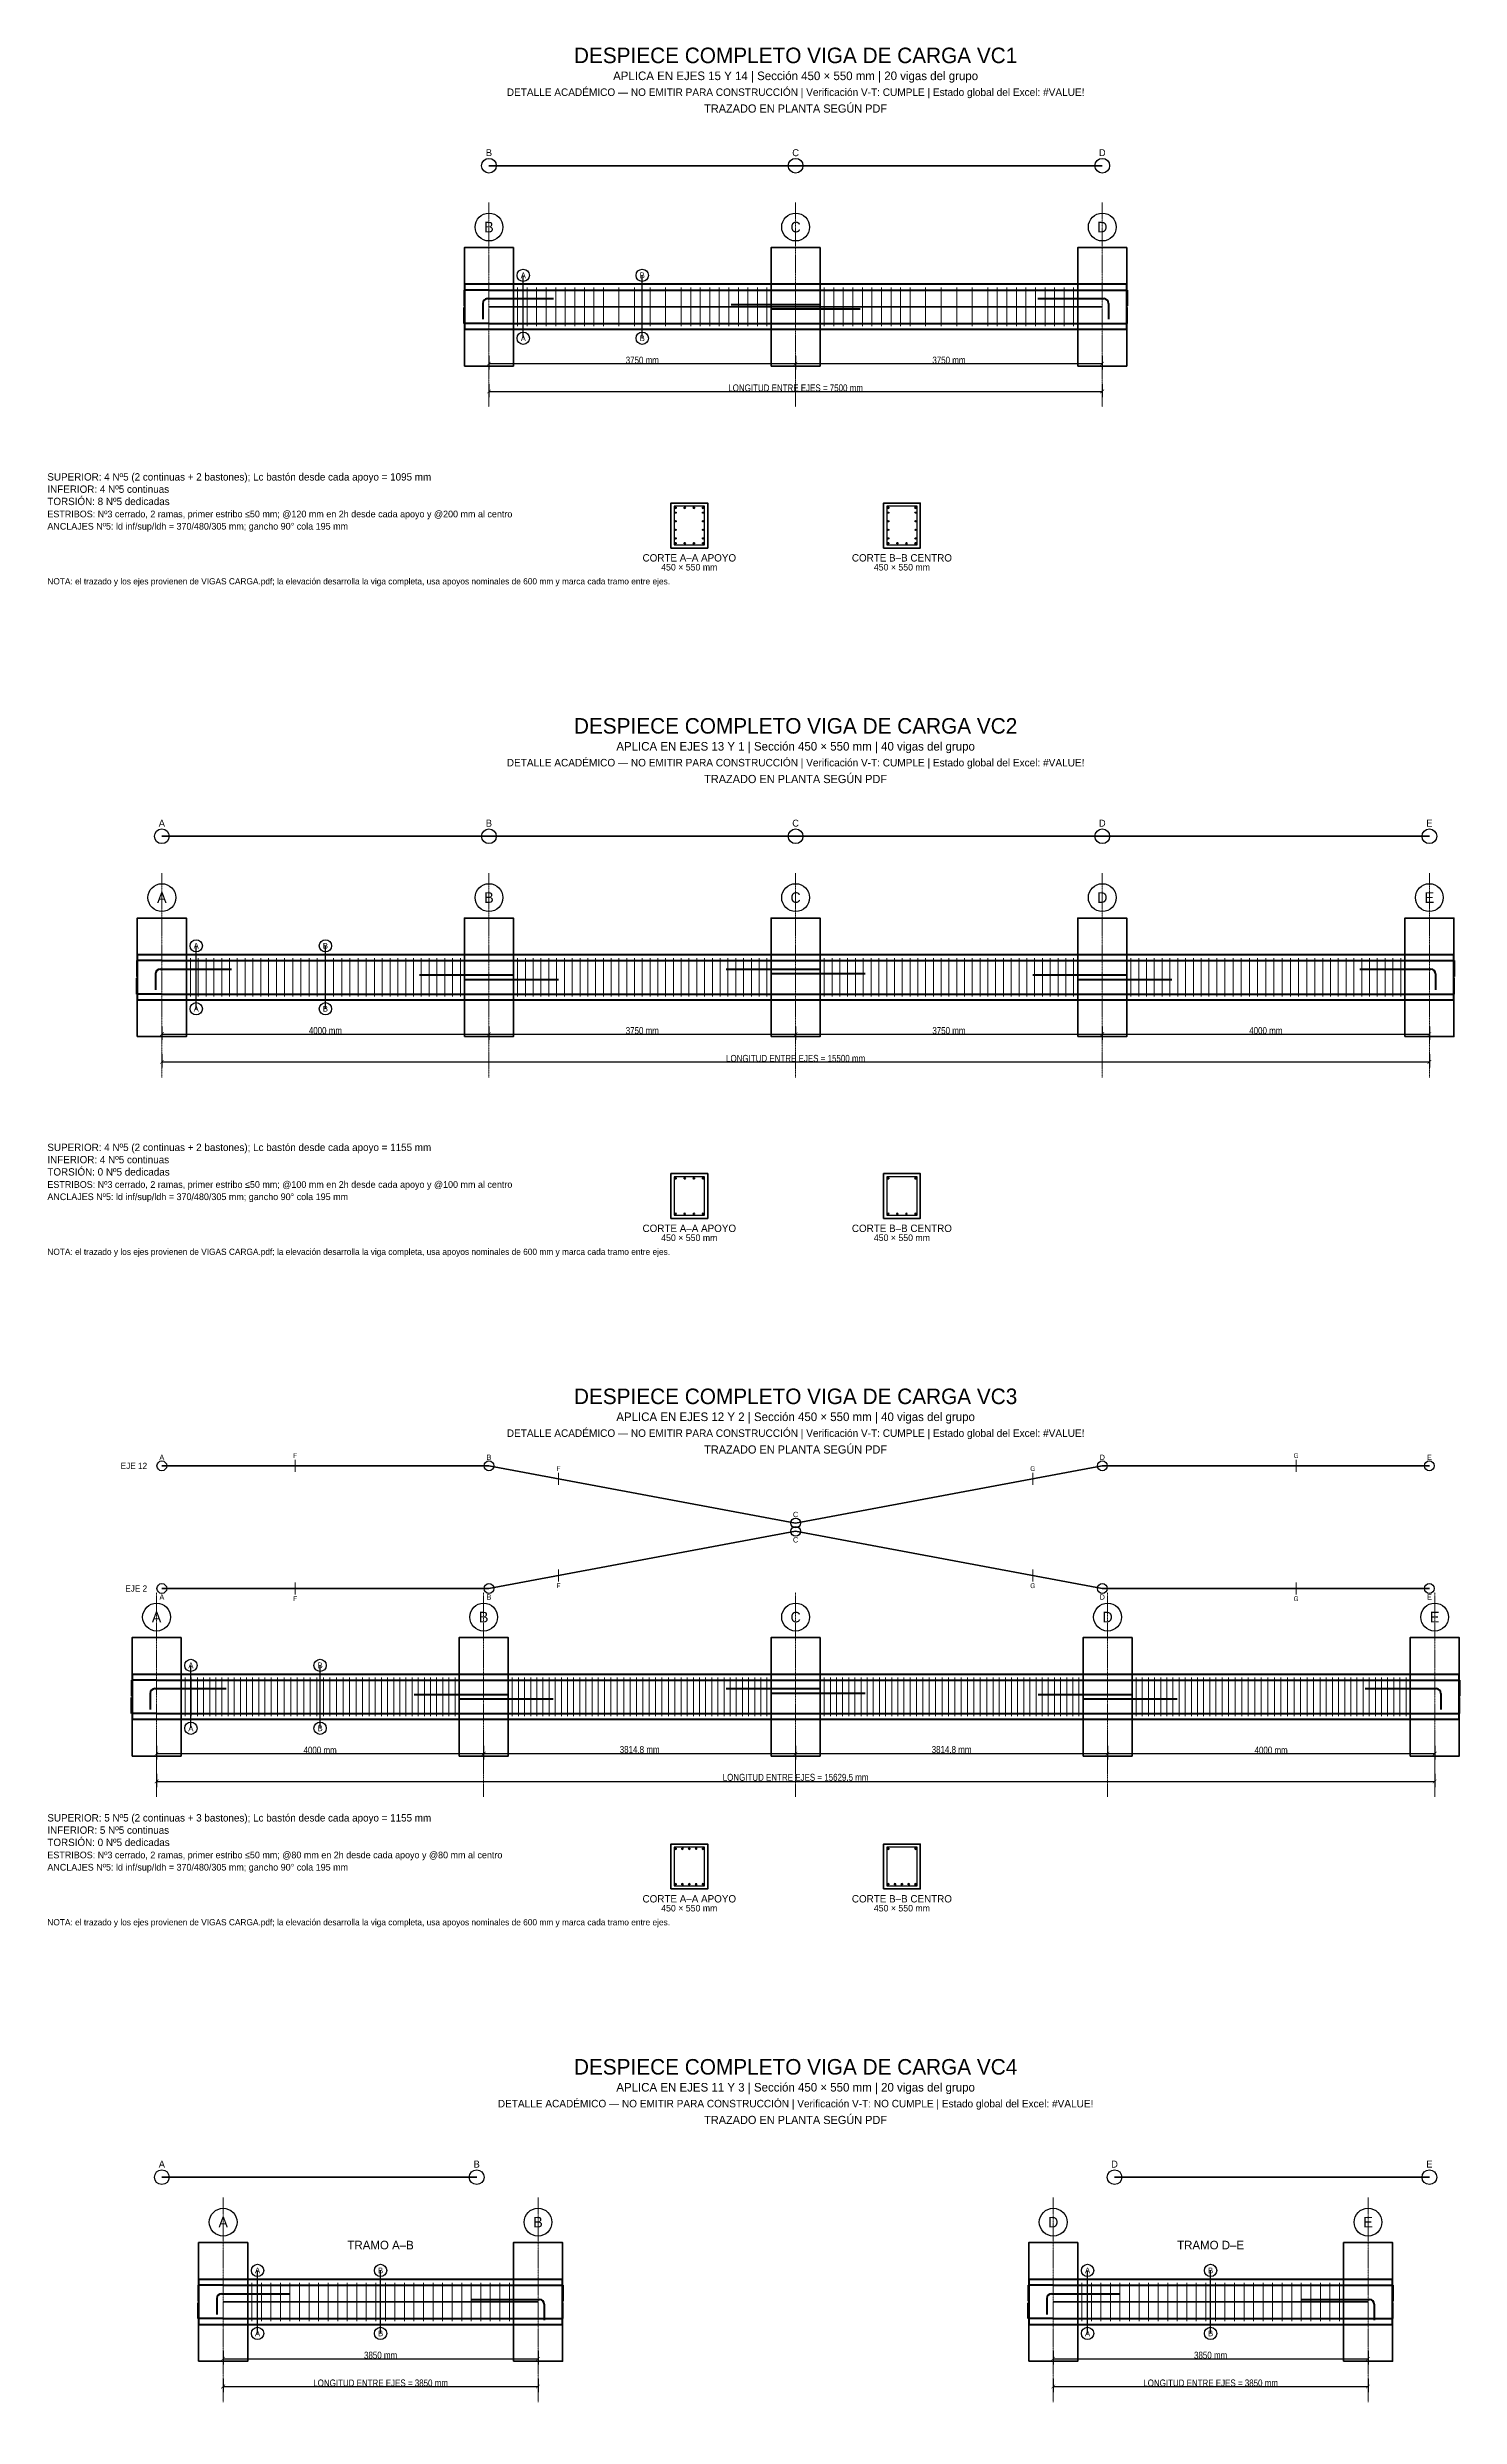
# Model space of a CAD drawing. Header units: millimetres. Extents: x 350 to 17620, y -49043 to 6748.
# Drawn here: x 350 to 17620, y -22228 to 6748 of the extents above; entities that cross this region are included whole.
import ezdxf
from ezdxf.enums import TextEntityAlignment as Align

# ---------------------------------------------------------------- set-up
doc = ezdxf.new("R2010")
doc.units = ezdxf.units.MM
doc.linetypes.add('CENTER', pattern=[5.08, 3.175, -0.635, 0.635, -0.635])
for name, color, linetype in [('COLUMNAS', 7, 'Continuous'), ('CORTES', 7, 'Continuous'), ('COTAS', 7, 'Continuous'), ('EJES', 7, 'Continuous'), ('ESTRIBOS', 7, 'Continuous'), ('REF_INF', 7, 'Continuous'), ('REF_SUP_BASTON', 7, 'Continuous'), ('REF_SUP_CONT', 7, 'Continuous'), ('REF_TORSION', 7, 'Continuous'), ('TEXTO', 7, 'Continuous'), ('TRAZADO_PLANTA', 7, 'Continuous'), ('VIGA', 7, 'Continuous')]:
    doc.layers.add(name, color=color, linetype=linetype)
doc.styles.add('OpenSansCondensed-Light', font='OpenSansCondensed-Light.ttf')
doc.dimstyles.new('EZDXF', dxfattribs={"dimtxt": 0.25, "dimasz": 0.175, "dimexe": 0.375, "dimexo": 0.125, "dimgap": 0.1, "dimtad": 1, "dimlfac": 100, "dimzin": 12, "dimdsep": 46, "dimtxsty": 'OpenSansCondensed-Light', "dimblk": 'ARCHTICK', "dimcen": 2.5, "dimazin": 3, "dimtfac": 0.5, "dimtmove": 2, "dimatfit": 3})

# ---------------------------------------------------------------- blocks, each defined once
blk = doc.blocks.new('_ARCHTICK')
at = {"color": 0, "linetype": 'BYBLOCK', "const_width": 0.15}
blk.add_lwpolyline([(-0.5, -0.5), (0.5, 0.5)], dxfattribs=at)

msp = doc.modelspace()

# ---------------------------------------------------------------- linework, layer by layer
at = {"layer": 'COLUMNAS', "color": 7, "lineweight": 35}
for points in [[(5450, 2850), (6050, 2850), (6050, 4300), (5450, 4300)], [(9200, 2850), (9800, 2850), (9800, 4300), (9200, 4300)], [(12950, 2850), (13550, 2850), (13550, 4300), (12950, 4300)], [(1450, -5350), (2050, -5350), (2050, -3900), (1450, -3900)], [(5450, -5350), (6050, -5350), (6050, -3900), (5450, -3900)], [(9200, -5350), (9800, -5350), (9800, -3900), (9200, -3900)], [(12950, -5350), (13550, -5350), (13550, -3900), (12950, -3900)], [(16950, -5350), (17550, -5350), (17550, -3900), (16950, -3900)], [(1385.2261, -14150), (1985.2261, -14150), (1985.2261, -12700), (1385.2261, -12700)], [(5385.2261, -14150), (5985.2261, -14150), (5985.2261, -12700), (5385.2261, -12700)], [(9200, -14150), (9800, -14150), (9800, -12700), (9200, -12700)], [(13014.7739, -14150), (13614.7739, -14150), (13614.7739, -12700), (13014.7739, -12700)], [(17014.7739, -14150), (17614.7739, -14150), (17614.7739, -12700), (17014.7739, -12700)], [(2200, -21550), (2800, -21550), (2800, -20100), (2200, -20100)], [(6050, -21550), (6650, -21550), (6650, -20100), (6050, -20100)], [(12350, -21550), (12950, -21550), (12950, -20100), (12350, -20100)], [(16200, -21550), (16800, -21550), (16800, -20100), (16200, -20100)]]:
    msp.add_lwpolyline(points, close=True, dxfattribs=at)
at = {"layer": 'CORTES', "color": 7, "lineweight": 25}
for p, q in [((6170, 3190), (6170, 3960)), ((7625, 3190), (7625, 3960)), ((2170, -5010), (2170, -4240)), ((3750, -5010), (3750, -4240)), ((2105.2261, -13810), (2105.2261, -13040)), ((3685.2261, -13810), (3685.2261, -13040)), ((2920, -21210), (2920, -20440)), ((4425, -21210), (4425, -20440)), ((13070, -21210), (13070, -20440)), ((14575, -21210), (14575, -20440))]:
    msp.add_line(p, q, dxfattribs=at)
for centre in [(6170, 3960), (7625, 3960), (6170, 3190), (7625, 3190), (2170, -4240), (3750, -4240), (2170, -5010), (3750, -5010), (2105.2261, -13040), (3685.2261, -13040), (2105.2261, -13810), (3685.2261, -13810), (2920, -20440), (4425, -20440), (13070, -20440), (14575, -20440), (2920, -21210), (4425, -21210), (13070, -21210), (14575, -21210)]:
    msp.add_circle(centre, 75, dxfattribs=at)
at = {"layer": 'EJES', "color": 7, "linetype": 'CENTER', "lineweight": 18}
for p, q in [((5750, 2350), (5750, 4850)), ((9500, 2350), (9500, 4850)), ((13250, 2350), (13250, 4850)), ((1750, -5850), (1750, -3350)), ((5750, -5850), (5750, -3350)), ((9500, -5850), (9500, -3350)), ((13250, -5850), (13250, -3350)), ((17250, -5850), (17250, -3350)), ((1685.2261, -14650), (1685.2261, -12150)), ((5685.2261, -14650), (5685.2261, -12150)), ((9500, -14650), (9500, -12150)), ((13314.7739, -14650), (13314.7739, -12150)), ((17314.7739, -14650), (17314.7739, -12150)), ((2500, -22050), (2500, -19550)), ((6350, -22050), (6350, -19550)), ((12650, -22050), (12650, -19550)), ((16500, -22050), (16500, -19550))]:
    msp.add_line(p, q, dxfattribs=at)
at = {"layer": 'EJES', "color": 7, "lineweight": 25}
for centre in [(5750, 4550), (9500, 4550), (13250, 4550), (1750, -3650), (5750, -3650), (9500, -3650), (13250, -3650), (17250, -3650), (1685.2261, -12450), (5685.2261, -12450), (9500, -12450), (13314.7739, -12450), (17314.7739, -12450), (2500, -19850), (6350, -19850), (12650, -19850), (16500, -19850)]:
    msp.add_circle(centre, 170, dxfattribs=at)
at = {"layer": 'ESTRIBOS', "color": 7, "lineweight": 15}
for p, q in [((6100, 3340), (6100, 3810)), ((6216.66667, 3340), (6216.66667, 3810)), ((6333.33333, 3340), (6333.33333, 3810)), ((6450, 3340), (6450, 3810)), ((6566.66667, 3340), (6566.66667, 3810)), ((6683.33333, 3340), (6683.33333, 3810)), ((6800, 3340), (6800, 3810)), ((6916.66667, 3340), (6916.66667, 3810)), ((7033.33333, 3340), (7033.33333, 3810)), ((7150, 3340), (7150, 3810)), ((7340, 3340), (7340, 3810)), ((7530, 3340), (7530, 3810)), ((7720, 3340), (7720, 3810)), ((7910, 3340), (7910, 3810)), ((8100, 3340), (8100, 3810)), ((8216.66667, 3340), (8216.66667, 3810)), ((8333.33333, 3340), (8333.33333, 3810)), ((8450, 3340), (8450, 3810)), ((8566.66667, 3340), (8566.66667, 3810)), ((8683.33333, 3340), (8683.33333, 3810)), ((8800, 3340), (8800, 3810)), ((8916.66667, 3340), (8916.66667, 3810)), ((9033.33333, 3340), (9033.33333, 3810)), ((9150, 3340), (9150, 3810)), ((9850, 3340), (9850, 3810)), ((9966.66667, 3340), (9966.66667, 3810)), ((10083.33333, 3340), (10083.33333, 3810)), ((10200, 3340), (10200, 3810)), ((10316.66667, 3340), (10316.66667, 3810)), ((10433.33333, 3340), (10433.33333, 3810)), ((10550, 3340), (10550, 3810)), ((10666.66667, 3340), (10666.66667, 3810)), ((10783.33333, 3340), (10783.33333, 3810)), ((10900, 3340), (10900, 3810)), ((11090, 3340), (11090, 3810)), ((11280, 3340), (11280, 3810)), ((11470, 3340), (11470, 3810)), ((11660, 3340), (11660, 3810)), ((11850, 3340), (11850, 3810)), ((11966.66667, 3340), (11966.66667, 3810)), ((12083.33333, 3340), (12083.33333, 3810)), ((12200, 3340), (12200, 3810)), ((12316.66667, 3340), (12316.66667, 3810)), ((12433.33333, 3340), (12433.33333, 3810)), ((12550, 3340), (12550, 3810)), ((12666.66667, 3340), (12666.66667, 3810)), ((12783.33333, 3340), (12783.33333, 3810)), ((12900, 3340), (12900, 3810)), ((2100, -4860), (2100, -4390)), ((2195.45455, -4860), (2195.45455, -4390)), ((2290.90909, -4860), (2290.90909, -4390)), ((2386.36364, -4860), (2386.36364, -4390)), ((2481.81818, -4860), (2481.81818, -4390)), ((2577.27273, -4860), (2577.27273, -4390)), ((2672.72727, -4860), (2672.72727, -4390)), ((2768.18182, -4860), (2768.18182, -4390)), ((2863.63636, -4860), (2863.63636, -4390)), ((2959.09091, -4860), (2959.09091, -4390)), ((3054.54545, -4860), (3054.54545, -4390)), ((3150, -4860), (3150, -4390)), ((3250, -4860), (3250, -4390)), ((3350, -4860), (3350, -4390)), ((3450, -4860), (3450, -4390)), ((3550, -4860), (3550, -4390)), ((3650, -4860), (3650, -4390)), ((3750, -4860), (3750, -4390)), ((3850, -4860), (3850, -4390)), ((3950, -4860), (3950, -4390)), ((4050, -4860), (4050, -4390)), ((4150, -4860), (4150, -4390)), ((4250, -4860), (4250, -4390)), ((4350, -4860), (4350, -4390)), ((4445.45454, -4860), (4445.45454, -4390)), ((4540.90909, -4860), (4540.90909, -4390)), ((4636.36364, -4860), (4636.36364, -4390)), ((4731.81818, -4860), (4731.81818, -4390)), ((4827.27273, -4860), (4827.27273, -4390)), ((4922.72727, -4860), (4922.72727, -4390)), ((5018.18182, -4860), (5018.18182, -4390)), ((5113.63636, -4860), (5113.63636, -4390)), ((5209.09091, -4860), (5209.09091, -4390)), ((5304.54546, -4860), (5304.54546, -4390)), ((5400, -4860), (5400, -4390)), ((6100, -4860), (6100, -4390)), ((6195.45454, -4860), (6195.45454, -4390)), ((6290.90909, -4860), (6290.90909, -4390)), ((6386.36364, -4860), (6386.36364, -4390)), ((6481.81818, -4860), (6481.81818, -4390)), ((6577.27273, -4860), (6577.27273, -4390)), ((6672.72727, -4860), (6672.72727, -4390)), ((6768.18182, -4860), (6768.18182, -4390)), ((6863.63636, -4860), (6863.63636, -4390)), ((6959.09091, -4860), (6959.09091, -4390)), ((7054.54546, -4860), (7054.54546, -4390)), ((7150, -4860), (7150, -4390)), ((7245, -4860), (7245, -4390)), ((7340, -4860), (7340, -4390)), ((7435, -4860), (7435, -4390)), ((7530, -4860), (7530, -4390)), ((7625, -4860), (7625, -4390)), ((7720, -4860), (7720, -4390)), ((7815, -4860), (7815, -4390)), ((7910, -4860), (7910, -4390)), ((8005, -4860), (8005, -4390)), ((8100, -4860), (8100, -4390)), ((8195.45455, -4860), (8195.45455, -4390)), ((8290.90909, -4860), (8290.90909, -4390)), ((8386.36364, -4860), (8386.36364, -4390)), ((8481.81818, -4860), (8481.81818, -4390)), ((8577.27273, -4860), (8577.27273, -4390)), ((8672.72727, -4860), (8672.72727, -4390)), ((8768.18182, -4860), (8768.18182, -4390)), ((8863.63636, -4860), (8863.63636, -4390)), ((8959.09091, -4860), (8959.09091, -4390)), ((9054.54545, -4860), (9054.54545, -4390)), ((9150, -4860), (9150, -4390)), ((9850, -4860), (9850, -4390)), ((9945.45455, -4860), (9945.45455, -4390)), ((10040.90909, -4860), (10040.90909, -4390)), ((10136.36364, -4860), (10136.36364, -4390)), ((10231.81818, -4860), (10231.81818, -4390)), ((10327.27273, -4860), (10327.27273, -4390)), ((10422.72727, -4860), (10422.72727, -4390)), ((10518.18182, -4860), (10518.18182, -4390)), ((10613.63636, -4860), (10613.63636, -4390)), ((10709.09091, -4860), (10709.09091, -4390)), ((10804.54545, -4860), (10804.54545, -4390)), ((10900, -4860), (10900, -4390)), ((10995, -4860), (10995, -4390)), ((11090, -4860), (11090, -4390)), ((11185, -4860), (11185, -4390)), ((11280, -4860), (11280, -4390)), ((11375, -4860), (11375, -4390)), ((11470, -4860), (11470, -4390)), ((11565, -4860), (11565, -4390)), ((11660, -4860), (11660, -4390)), ((11755, -4860), (11755, -4390)), ((11850, -4860), (11850, -4390)), ((11945.45455, -4860), (11945.45455, -4390)), ((12040.90909, -4860), (12040.90909, -4390)), ((12136.36364, -4860), (12136.36364, -4390)), ((12231.81818, -4860), (12231.81818, -4390)), ((12327.27273, -4860), (12327.27273, -4390)), ((12422.72727, -4860), (12422.72727, -4390)), ((12518.18182, -4860), (12518.18182, -4390)), ((12613.63636, -4860), (12613.63636, -4390)), ((12709.09091, -4860), (12709.09091, -4390)), ((12804.54545, -4860), (12804.54545, -4390)), ((12900, -4860), (12900, -4390)), ((13600, -4860), (13600, -4390)), ((13695.45455, -4860), (13695.45455, -4390)), ((13790.90909, -4860), (13790.90909, -4390)), ((13886.36364, -4860), (13886.36364, -4390)), ((13981.81818, -4860), (13981.81818, -4390)), ((14077.27273, -4860), (14077.27273, -4390)), ((14172.72727, -4860), (14172.72727, -4390)), ((14268.18182, -4860), (14268.18182, -4390)), ((14363.63636, -4860), (14363.63636, -4390)), ((14459.09091, -4860), (14459.09091, -4390)), ((14554.54545, -4860), (14554.54545, -4390)), ((14650, -4860), (14650, -4390)), ((14750, -4860), (14750, -4390)), ((14850, -4860), (14850, -4390)), ((14950, -4860), (14950, -4390)), ((15050, -4860), (15050, -4390)), ((15150, -4860), (15150, -4390)), ((15250, -4860), (15250, -4390)), ((15350, -4860), (15350, -4390)), ((15450, -4860), (15450, -4390)), ((15550, -4860), (15550, -4390)), ((15650, -4860), (15650, -4390)), ((15750, -4860), (15750, -4390)), ((15850, -4860), (15850, -4390)), ((15945.45455, -4860), (15945.45455, -4390)), ((16040.90909, -4860), (16040.90909, -4390)), ((16136.36364, -4860), (16136.36364, -4390)), ((16231.81818, -4860), (16231.81818, -4390)), ((16327.27273, -4860), (16327.27273, -4390)), ((16422.72727, -4860), (16422.72727, -4390)), ((16518.18182, -4860), (16518.18182, -4390)), ((16613.63636, -4860), (16613.63636, -4390)), ((16709.09091, -4860), (16709.09091, -4390)), ((16804.54545, -4860), (16804.54545, -4390)), ((16900, -4860), (16900, -4390)), ((2035.2261, -13660), (2035.2261, -13190)), ((2110.2261, -13660), (2110.2261, -13190)), ((2185.2261, -13660), (2185.2261, -13190)), ((2260.2261, -13660), (2260.2261, -13190)), ((2335.2261, -13660), (2335.2261, -13190)), ((2410.2261, -13660), (2410.2261, -13190)), ((2485.2261, -13660), (2485.2261, -13190)), ((2560.2261, -13660), (2560.2261, -13190)), ((2635.2261, -13660), (2635.2261, -13190)), ((2710.2261, -13660), (2710.2261, -13190)), ((2785.2261, -13660), (2785.2261, -13190)), ((2860.2261, -13660), (2860.2261, -13190)), ((2935.2261, -13660), (2935.2261, -13190)), ((3010.2261, -13660), (3010.2261, -13190)), ((3085.2261, -13660), (3085.2261, -13190)), ((3165.2261, -13660), (3165.2261, -13190)), ((3245.2261, -13660), (3245.2261, -13190)), ((3325.2261, -13660), (3325.2261, -13190)), ((3405.2261, -13660), (3405.2261, -13190)), ((3485.2261, -13660), (3485.2261, -13190)), ((3565.2261, -13660), (3565.2261, -13190)), ((3645.2261, -13660), (3645.2261, -13190)), ((3725.2261, -13660), (3725.2261, -13190)), ((3805.2261, -13660), (3805.2261, -13190)), ((3885.2261, -13660), (3885.2261, -13190)), ((3965.2261, -13660), (3965.2261, -13190)), ((4045.2261, -13660), (4045.2261, -13190)), ((4125.2261, -13660), (4125.2261, -13190)), ((4205.2261, -13660), (4205.2261, -13190)), ((4285.2261, -13660), (4285.2261, -13190)), ((4360.2261, -13660), (4360.2261, -13190)), ((4435.2261, -13660), (4435.2261, -13190)), ((4510.2261, -13660), (4510.2261, -13190)), ((4585.2261, -13660), (4585.2261, -13190)), ((4660.2261, -13660), (4660.2261, -13190)), ((4735.2261, -13660), (4735.2261, -13190)), ((4810.2261, -13660), (4810.2261, -13190)), ((4885.2261, -13660), (4885.2261, -13190)), ((4960.2261, -13660), (4960.2261, -13190)), ((5035.2261, -13660), (5035.2261, -13190)), ((5110.2261, -13660), (5110.2261, -13190)), ((5185.2261, -13660), (5185.2261, -13190)), ((5260.2261, -13660), (5260.2261, -13190)), ((5335.2261, -13660), (5335.2261, -13190)), ((6035.2261, -13660), (6035.2261, -13190)), ((6110.2261, -13660), (6110.2261, -13190)), ((6185.2261, -13660), (6185.2261, -13190)), ((6260.2261, -13660), (6260.2261, -13190)), ((6335.2261, -13660), (6335.2261, -13190)), ((6410.2261, -13660), (6410.2261, -13190)), ((6485.2261, -13660), (6485.2261, -13190)), ((6560.2261, -13660), (6560.2261, -13190)), ((6635.2261, -13660), (6635.2261, -13190)), ((6710.2261, -13660), (6710.2261, -13190)), ((6785.2261, -13660), (6785.2261, -13190)), ((6860.2261, -13660), (6860.2261, -13190)), ((6935.2261, -13660), (6935.2261, -13190)), ((7010.2261, -13660), (7010.2261, -13190)), ((7085.2261, -13660), (7085.2261, -13190)), ((7163.28563, -13660), (7163.28563, -13190)), ((7241.34516, -13660), (7241.34516, -13190)), ((7319.40469, -13660), (7319.40469, -13190)), ((7397.46422, -13660), (7397.46422, -13190)), ((7475.52375, -13660), (7475.52375, -13190)), ((7553.58328, -13660), (7553.58328, -13190)), ((7631.64282, -13660), (7631.64282, -13190)), ((7709.70235, -13660), (7709.70235, -13190)), ((7787.76188, -13660), (7787.76188, -13190)), ((7865.82141, -13660), (7865.82141, -13190)), ((7943.88094, -13660), (7943.88094, -13190)), ((8021.94047, -13660), (8021.94047, -13190)), ((8100, -13660), (8100, -13190)), ((8175, -13660), (8175, -13190)), ((8250, -13660), (8250, -13190)), ((8325, -13660), (8325, -13190)), ((8400, -13660), (8400, -13190)), ((8475, -13660), (8475, -13190)), ((8550, -13660), (8550, -13190)), ((8625, -13660), (8625, -13190)), ((8700, -13660), (8700, -13190)), ((8775, -13660), (8775, -13190)), ((8850, -13660), (8850, -13190)), ((8925, -13660), (8925, -13190)), ((9000, -13660), (9000, -13190)), ((9075, -13660), (9075, -13190)), ((9150, -13660), (9150, -13190)), ((9850, -13660), (9850, -13190)), ((9925, -13660), (9925, -13190)), ((10000, -13660), (10000, -13190)), ((10075, -13660), (10075, -13190)), ((10150, -13660), (10150, -13190)), ((10225, -13660), (10225, -13190)), ((10300, -13660), (10300, -13190)), ((10375, -13660), (10375, -13190)), ((10450, -13660), (10450, -13190)), ((10525, -13660), (10525, -13190)), ((10600, -13660), (10600, -13190)), ((10675, -13660), (10675, -13190)), ((10750, -13660), (10750, -13190)), ((10825, -13660), (10825, -13190)), ((10900, -13660), (10900, -13190)), ((10978.05953, -13660), (10978.05953, -13190)), ((11056.11906, -13660), (11056.11906, -13190)), ((11134.17859, -13660), (11134.17859, -13190)), ((11212.23812, -13660), (11212.23812, -13190)), ((11290.29765, -13660), (11290.29765, -13190)), ((11368.35719, -13660), (11368.35719, -13190)), ((11446.41671, -13660), (11446.41671, -13190)), ((11524.47625, -13660), (11524.47625, -13190)), ((11602.53578, -13660), (11602.53578, -13190)), ((11680.59531, -13660), (11680.59531, -13190)), ((11758.65484, -13660), (11758.65484, -13190)), ((11836.71437, -13660), (11836.71437, -13190)), ((11914.7739, -13660), (11914.7739, -13190)), ((11989.7739, -13660), (11989.7739, -13190)), ((12064.7739, -13660), (12064.7739, -13190)), ((12139.7739, -13660), (12139.7739, -13190)), ((12214.7739, -13660), (12214.7739, -13190)), ((12289.7739, -13660), (12289.7739, -13190)), ((12364.7739, -13660), (12364.7739, -13190)), ((12439.7739, -13660), (12439.7739, -13190)), ((12514.7739, -13660), (12514.7739, -13190)), ((12589.7739, -13660), (12589.7739, -13190)), ((12664.7739, -13660), (12664.7739, -13190)), ((12739.7739, -13660), (12739.7739, -13190)), ((12814.7739, -13660), (12814.7739, -13190)), ((12889.7739, -13660), (12889.7739, -13190)), ((12964.7739, -13660), (12964.7739, -13190)), ((13664.7739, -13660), (13664.7739, -13190)), ((13739.7739, -13660), (13739.7739, -13190)), ((13814.7739, -13660), (13814.7739, -13190)), ((13889.7739, -13660), (13889.7739, -13190)), ((13964.7739, -13660), (13964.7739, -13190)), ((14039.7739, -13660), (14039.7739, -13190)), ((14114.7739, -13660), (14114.7739, -13190)), ((14189.7739, -13660), (14189.7739, -13190)), ((14264.7739, -13660), (14264.7739, -13190)), ((14339.7739, -13660), (14339.7739, -13190)), ((14414.7739, -13660), (14414.7739, -13190)), ((14489.7739, -13660), (14489.7739, -13190)), ((14564.7739, -13660), (14564.7739, -13190)), ((14639.7739, -13660), (14639.7739, -13190)), ((14714.7739, -13660), (14714.7739, -13190)), ((14794.7739, -13660), (14794.7739, -13190)), ((14874.7739, -13660), (14874.7739, -13190)), ((14954.7739, -13660), (14954.7739, -13190)), ((15034.7739, -13660), (15034.7739, -13190)), ((15114.7739, -13660), (15114.7739, -13190)), ((15194.7739, -13660), (15194.7739, -13190)), ((15274.7739, -13660), (15274.7739, -13190)), ((15354.7739, -13660), (15354.7739, -13190)), ((15434.7739, -13660), (15434.7739, -13190)), ((15514.7739, -13660), (15514.7739, -13190)), ((15594.7739, -13660), (15594.7739, -13190)), ((15674.7739, -13660), (15674.7739, -13190)), ((15754.7739, -13660), (15754.7739, -13190)), ((15834.7739, -13660), (15834.7739, -13190)), ((15914.7739, -13660), (15914.7739, -13190)), ((15989.7739, -13660), (15989.7739, -13190)), ((16064.7739, -13660), (16064.7739, -13190)), ((16139.7739, -13660), (16139.7739, -13190)), ((16214.7739, -13660), (16214.7739, -13190)), ((16289.7739, -13660), (16289.7739, -13190)), ((16364.7739, -13660), (16364.7739, -13190)), ((16439.7739, -13660), (16439.7739, -13190)), ((16514.7739, -13660), (16514.7739, -13190)), ((16589.7739, -13660), (16589.7739, -13190)), ((16664.7739, -13660), (16664.7739, -13190)), ((16739.7739, -13660), (16739.7739, -13190)), ((16814.7739, -13660), (16814.7739, -13190)), ((16889.7739, -13660), (16889.7739, -13190)), ((16964.7739, -13660), (16964.7739, -13190)), ((2850, -21060), (2850, -20590)), ((2966.66667, -21060), (2966.66667, -20590)), ((3083.33333, -21060), (3083.33333, -20590)), ((3200, -21060), (3200, -20590)), ((3316.66667, -21060), (3316.66667, -20590)), ((3433.33333, -21060), (3433.33333, -20590)), ((3550, -21060), (3550, -20590)), ((3666.66667, -21060), (3666.66667, -20590)), ((3783.33333, -21060), (3783.33333, -20590)), ((3900, -21060), (3900, -20590)), ((4016.66667, -21060), (4016.66667, -20590)), ((4133.33333, -21060), (4133.33333, -20590)), ((4250, -21060), (4250, -20590)), ((4366.66667, -21060), (4366.66667, -20590)), ((4483.33333, -21060), (4483.33333, -20590)), ((4600, -21060), (4600, -20590)), ((4716.66667, -21060), (4716.66667, -20590)), ((4833.33333, -21060), (4833.33333, -20590)), ((4950, -21060), (4950, -20590)), ((5066.66667, -21060), (5066.66667, -20590)), ((5183.33333, -21060), (5183.33333, -20590)), ((5300, -21060), (5300, -20590)), ((5416.66667, -21060), (5416.66667, -20590)), ((5533.33333, -21060), (5533.33333, -20590)), ((5650, -21060), (5650, -20590)), ((5766.66667, -21060), (5766.66667, -20590)), ((5883.33333, -21060), (5883.33333, -20590)), ((6000, -21060), (6000, -20590)), ((13000, -21060), (13000, -20590)), ((13116.66667, -21060), (13116.66667, -20590)), ((13233.33333, -21060), (13233.33333, -20590)), ((13350, -21060), (13350, -20590)), ((13466.66667, -21060), (13466.66667, -20590)), ((13583.33333, -21060), (13583.33333, -20590)), ((13700, -21060), (13700, -20590)), ((13816.66667, -21060), (13816.66667, -20590)), ((13933.33333, -21060), (13933.33333, -20590)), ((14050, -21060), (14050, -20590)), ((14166.66667, -21060), (14166.66667, -20590)), ((14283.33333, -21060), (14283.33333, -20590)), ((14400, -21060), (14400, -20590)), ((14516.66667, -21060), (14516.66667, -20590)), ((14633.33333, -21060), (14633.33333, -20590)), ((14750, -21060), (14750, -20590)), ((14866.66667, -21060), (14866.66667, -20590)), ((14983.33333, -21060), (14983.33333, -20590)), ((15100, -21060), (15100, -20590)), ((15216.66667, -21060), (15216.66667, -20590)), ((15333.33333, -21060), (15333.33333, -20590)), ((15450, -21060), (15450, -20590)), ((15566.66667, -21060), (15566.66667, -20590)), ((15683.33333, -21060), (15683.33333, -20590)), ((15800, -21060), (15800, -20590)), ((15916.66667, -21060), (15916.66667, -20590)), ((16033.33333, -21060), (16033.33333, -20590)), ((16150, -21060), (16150, -20590))]:
    msp.add_line(p, q, dxfattribs=at)
at = {"layer": 'ESTRIBOS', "color": 7, "lineweight": 25}
for points in [[(8015, 665), (8385, 665), (8385, 1135), (8015, 1135)], [(10615, 665), (10985, 665), (10985, 1135), (10615, 1135)], [(8015, -7535), (8385, -7535), (8385, -7065), (8015, -7065)], [(10615, -7535), (10985, -7535), (10985, -7065), (10615, -7065)], [(8015, -15735), (8385, -15735), (8385, -15265), (8015, -15265)], [(10615, -15735), (10985, -15735), (10985, -15265), (10615, -15265)]]:
    msp.add_lwpolyline(points, close=True, dxfattribs=at)
at = {"layer": 'REF_INF', "color": 7, "lineweight": 40}
for p, q in [((5445, 3370), (5445, 3565)), ((13555, 3370), (13555, 3565)), ((5750, 3370), (5445, 3370)), ((5750, 3370), (13250, 3370)), ((13250, 3370), (13555, 3370)), ((1445, -4830), (1445, -4635)), ((17555, -4830), (17555, -4635)), ((1750, -4830), (1445, -4830)), ((1750, -4830), (17250, -4830)), ((17250, -4830), (17555, -4830)), ((1380.2261, -13630), (1380.2261, -13435)), ((17619.7739, -13630), (17619.7739, -13435)), ((1685.2261, -13630), (1380.2261, -13630)), ((1685.2261, -13630), (17314.7739, -13630)), ((17314.7739, -13630), (17619.7739, -13630)), ((2195, -21030), (2195, -20835)), ((6655, -21030), (6655, -20835)), ((12345, -21030), (12345, -20835)), ((16805, -21030), (16805, -20835)), ((2500, -21030), (2195, -21030)), ((2500, -21030), (6350, -21030)), ((6350, -21030), (6655, -21030)), ((12650, -21030), (12345, -21030)), ((12650, -21030), (16500, -21030)), ((16500, -21030), (16805, -21030))]:
    msp.add_line(p, q, dxfattribs=at)
at = {"layer": 'REF_INF', "color": 7, "lineweight": 35}
for centre in [(8032.45, 682.45), (8144.15, 682.45), (8255.85, 682.45), (8367.55, 682.45), (10632.45, 682.45), (10744.15, 682.45), (10855.85, 682.45), (10967.55, 682.45), (8032.45, -7517.55), (8144.15, -7517.55), (8255.85, -7517.55), (8367.55, -7517.55), (10632.45, -7517.55), (10744.15, -7517.55), (10855.85, -7517.55), (10967.55, -7517.55), (8032.45, -15717.55), (8116.225, -15717.55), (8200, -15717.55), (8283.775, -15717.55), (8367.55, -15717.55), (10632.45, -15717.55), (10716.225, -15717.55), (10800, -15717.55), (10883.775, -15717.55), (10967.55, -15717.55)]:
    msp.add_circle(centre, 7.95, dxfattribs=at)
at = {"layer": 'REF_SUP_BASTON', "color": 7, "lineweight": 40}
for p, q in [((5673.07765, 3617.05), (5673.07765, 3422.05)), ((5731.02765, 3675), (6540, 3675)), ((8710, 3605), (9805, 3605)), ((9195, 3550), (10290, 3550)), ((12460, 3675), (13268.97235, 3675)), ((13326.92235, 3617.05), (13326.92235, 3422.05)), ((1673.07765, -4582.95), (1673.07765, -4777.95)), ((1731.02765, -4525), (2600, -4525)), ((4900, -4595), (6055, -4595)), ((8650, -4525), (9805, -4525)), ((9195, -4580), (10350, -4580)), ((12400, -4595), (13555, -4595)), ((16400, -4525), (17268.97235, -4525)), ((17326.92235, -4582.95), (17326.92235, -4777.95)), ((5445, -4650), (6600, -4650)), ((12945, -4650), (14100, -4650)), ((1666.25375, -13325), (2535.2261, -13325)), ((8650, -13325), (9805, -13325)), ((16464.7739, -13325), (17333.74625, -13325)), ((1608.30375, -13382.95), (1608.30375, -13577.95)), ((4835.2261, -13395), (5990.2261, -13395)), ((5380.2261, -13450), (6535.2261, -13450)), ((9195, -13380), (10350, -13380)), ((12464.7739, -13395), (13619.7739, -13395)), ((13009.7739, -13450), (14164.7739, -13450)), ((17391.69625, -13382.95), (17391.69625, -13577.95)), ((2423.07765, -20782.95), (2423.07765, -20977.95)), ((2481.02765, -20725), (3315, -20725)), ((5535, -20795), (6368.97235, -20795)), ((6426.92235, -20852.95), (6426.92235, -21047.95)), ((12573.07765, -20782.95), (12573.07765, -20977.95)), ((12631.02765, -20725), (13465, -20725)), ((15685, -20795), (16518.97235, -20795)), ((16576.92235, -20852.95), (16576.92235, -21047.95))]:
    msp.add_line(p, q, dxfattribs=at)
for centre, start, end in [((5731.02765, 3617.05), 90, 180), ((13268.97235, 3617.05), 0, 90), ((1731.02765, -4582.95), 90, 180), ((17268.97235, -4582.95), 0, 90), ((1666.25375, -13382.95), 90, 180), ((17333.74625, -13382.95), 0, 90), ((2481.02765, -20782.95), 90, 180), ((6368.97235, -20852.95), 0, 90), ((12631.02765, -20782.95), 90, 180), ((16518.97235, -20852.95), 0, 90)]:
    msp.add_arc(centre, 57.95, start, end, dxfattribs=at)
at = {"layer": 'REF_SUP_CONT', "color": 7, "lineweight": 40}
for p, q in [((5750, 3780), (5445, 3780)), ((5445, 3780), (5445, 3585)), ((5750, 3780), (13250, 3780)), ((13250, 3780), (13555, 3780)), ((13555, 3780), (13555, 3585)), ((1750, -4420), (1445, -4420)), ((1445, -4420), (1445, -4615)), ((1750, -4420), (17250, -4420)), ((17250, -4420), (17555, -4420)), ((17555, -4420), (17555, -4615)), ((1685.2261, -13220), (1380.2261, -13220)), ((1380.2261, -13220), (1380.2261, -13415)), ((1685.2261, -13220), (17314.7739, -13220)), ((17314.7739, -13220), (17619.7739, -13220)), ((17619.7739, -13220), (17619.7739, -13415)), ((2500, -20620), (2195, -20620)), ((2195, -20620), (2195, -20815)), ((2500, -20620), (6350, -20620)), ((6350, -20620), (6655, -20620)), ((6655, -20620), (6655, -20815)), ((12650, -20620), (12345, -20620)), ((12345, -20620), (12345, -20815)), ((12650, -20620), (16500, -20620)), ((16500, -20620), (16805, -20620)), ((16805, -20620), (16805, -20815))]:
    msp.add_line(p, q, dxfattribs=at)
at = {"layer": 'REF_SUP_CONT', "color": 7, "lineweight": 35}
for centre in [(8032.45, 1117.55), (8144.15, 1117.55), (8255.85, 1117.55), (8367.55, 1117.55), (10632.45, 1117.55), (10967.55, 1117.55), (8032.45, -7082.45), (8144.15, -7082.45), (8255.85, -7082.45), (8367.55, -7082.45), (10632.45, -7082.45), (10967.55, -7082.45), (8032.45, -15282.45), (8116.225, -15282.45), (8200, -15282.45), (8283.775, -15282.45), (8367.55, -15282.45), (10632.45, -15282.45), (10967.55, -15282.45)]:
    msp.add_circle(centre, 7.95, dxfattribs=at)
at = {"layer": 'REF_TORSION', "color": 7, "lineweight": 35}
for p, q in [((5750, 3575), (13250, 3575)), ((2500, -20825), (6350, -20825)), ((12650, -20825), (16500, -20825))]:
    msp.add_line(p, q, dxfattribs=at)
at = {"layer": 'REF_TORSION', "color": 7, "lineweight": 30}
for centre in [(8032.45, 1057.55), (8032.45, 952.51667), (8367.55, 1057.55), (8367.55, 952.51667), (10632.45, 1057.55), (10632.45, 952.51667), (10967.55, 1057.55), (10967.55, 952.51667), (8032.45, 847.48333), (8032.45, 742.45), (8367.55, 847.48333), (8367.55, 742.45), (10632.45, 847.48333), (10632.45, 742.45), (10967.55, 847.48333), (10967.55, 742.45)]:
    msp.add_circle(centre, 7.95, dxfattribs=at)
at = {"layer": 'TRAZADO_PLANTA', "color": 7, "lineweight": 18}
for p, q in [((3380, -10675), (3380, -10525)), ((6600, -10833.66667), (6600, -10683.66667)), ((12400, -10833.66667), (12400, -10683.66667)), ((15620, -10675), (15620, -10525)), ((6600, -12016.33333), (6600, -11866.33333)), ((12400, -12016.33333), (12400, -11866.33333)), ((3380, -12175), (3380, -12025)), ((15620, -12175), (15620, -12025))]:
    msp.add_line(p, q, dxfattribs=at)
at = {"layer": 'TRAZADO_PLANTA', "color": 7, "lineweight": 35}
for points in [[(5750, 5300), (9500, 5300), (13250, 5300)], [(1750, -2900), (5750, -2900), (9500, -2900), (13250, -2900), (17250, -2900)], [(1750, -10600), (5750, -10600), (9500, -11300), (13250, -10600), (17250, -10600)], [(1750, -12100), (5750, -12100), (9500, -11400), (13250, -12100), (17250, -12100)], [(1750, -19300), (5600, -19300)], [(13400, -19300), (17250, -19300)]]:
    msp.add_lwpolyline(points, dxfattribs=at)
at = {"layer": 'TRAZADO_PLANTA', "color": 7, "lineweight": 25}
for centre, radius in [((5750, 5300), 90), ((9500, 5300), 90), ((13250, 5300), 90), ((1750, -2900), 90), ((5750, -2900), 90), ((9500, -2900), 90), ((13250, -2900), 90), ((17250, -2900), 90), ((1750, -10600), 60), ((5750, -10600), 60), ((13250, -10600), 60), ((17250, -10600), 60), ((9500, -11300), 60), ((9500, -11400), 60), ((1750, -12100), 60), ((5750, -12100), 60), ((13250, -12100), 60), ((17250, -12100), 60), ((1750, -19300), 90), ((5600, -19300), 90), ((13400, -19300), 90), ((17250, -19300), 90)]:
    msp.add_circle(centre, radius, dxfattribs=at)
at = {"layer": 'VIGA', "color": 7, "lineweight": 40}
for points in [[(5450, 3300), (13550, 3300), (13550, 3850), (5450, 3850)], [(1450, -4900), (17550, -4900), (17550, -4350), (1450, -4350)], [(1385.2261, -13700), (17614.7739, -13700), (17614.7739, -13150), (1385.2261, -13150)], [(2200, -21100), (6650, -21100), (6650, -20550), (2200, -20550)], [(12350, -21100), (16800, -21100), (16800, -20550), (12350, -20550)]]:
    msp.add_lwpolyline(points, close=True, dxfattribs=at)
at = {"layer": 'VIGA', "color": 7, "lineweight": 35}
for points in [[(7975, 625), (8425, 625), (8425, 1175), (7975, 1175)], [(10575, 625), (11025, 625), (11025, 1175), (10575, 1175)], [(7975, -7575), (8425, -7575), (8425, -7025), (7975, -7025)], [(10575, -7575), (11025, -7575), (11025, -7025), (10575, -7025)], [(7975, -15775), (8425, -15775), (8425, -15225), (7975, -15225)], [(10575, -15775), (11025, -15775), (11025, -15225), (10575, -15225)]]:
    msp.add_lwpolyline(points, close=True, dxfattribs=at)

# ---------------------------------------------------------------- texts
at = {"layer": 'CORTES', "color": 7}
for s, height, p in [('A', 70, (6170, 3960)), ('B', 70, (7625, 3960)), ('A', 70, (6170, 3190)), ('B', 70, (7625, 3190)), ('CORTE A–A APOYO', 90, (8200, 505)), ('CORTE B–B CENTRO', 90, (10800, 505)), ('A', 70, (2170, -4240)), ('B', 70, (3750, -4240)), ('A', 70, (2170, -5010)), ('B', 70, (3750, -5010)), ('CORTE A–A APOYO', 90, (8200, -7695)), ('CORTE B–B CENTRO', 90, (10800, -7695)), ('A', 70, (2105.2261, -13040)), ('B', 70, (3685.2261, -13040)), ('A', 70, (2105.2261, -13810)), ('B', 70, (3685.2261, -13810)), ('CORTE A–A APOYO', 90, (8200, -15895)), ('CORTE B–B CENTRO', 90, (10800, -15895)), ('A', 70, (2920, -20440)), ('B', 70, (4425, -20440)), ('A', 70, (13070, -20440)), ('B', 70, (14575, -20440)), ('A', 70, (2920, -21210)), ('B', 70, (4425, -21210)), ('A', 70, (13070, -21210)), ('B', 70, (14575, -21210))]:
    msp.add_text(s, height=height, dxfattribs=at).set_placement(p, align=Align.MIDDLE_CENTER)
at = {"layer": 'EJES', "color": 7}
for s, p in [('B', (5750, 4550)), ('C', (9500, 4550)), ('D', (13250, 4550)), ('A', (1750, -3650)), ('B', (5750, -3650)), ('C', (9500, -3650)), ('D', (13250, -3650)), ('E', (17250, -3650)), ('A', (1685.2261, -12450)), ('B', (5685.2261, -12450)), ('C', (9500, -12450)), ('D', (13314.7739, -12450)), ('E', (17314.7739, -12450)), ('A', (2500, -19850)), ('B', (6350, -19850)), ('D', (12650, -19850)), ('E', (16500, -19850))]:
    msp.add_text(s, height=130, dxfattribs=at).set_placement(p, align=Align.MIDDLE_CENTER)
at = {"layer": 'ESTRIBOS', "color": 7}
for s, p in [('ESTRIBOS: Nº3 cerrado, 2 ramas, primer estribo ≤50 mm; @120 mm en 2h desde cada apoyo y @200 mm al centro', (350, 1000)), ('ESTRIBOS: Nº3 cerrado, 2 ramas, primer estribo ≤50 mm; @100 mm en 2h desde cada apoyo y @100 mm al centro', (350, -7200)), ('ESTRIBOS: Nº3 cerrado, 2 ramas, primer estribo ≤50 mm; @80 mm en 2h desde cada apoyo y @80 mm al centro', (350, -15400))]:
    msp.add_text(s, height=82, dxfattribs=at).set_placement(p)
at = {"layer": 'REF_INF', "color": 7}
for s, p in [('INFERIOR: 4 Nº5 continuas', (350, 1300)), ('INFERIOR: 4 Nº5 continuas', (350, -6900)), ('INFERIOR: 5 Nº5 continuas', (350, -15100))]:
    msp.add_text(s, height=90, dxfattribs=at).set_placement(p)
at = {"layer": 'REF_SUP_CONT', "color": 7}
for s, p in [('SUPERIOR: 4 Nº5 (2 continuas + 2 bastones); Lc bastón desde cada apoyo = 1095 mm', (350, 1450)), ('SUPERIOR: 4 Nº5 (2 continuas + 2 bastones); Lc bastón desde cada apoyo = 1155 mm', (350, -6750)), ('SUPERIOR: 5 Nº5 (2 continuas + 3 bastones); Lc bastón desde cada apoyo = 1155 mm', (350, -14950))]:
    msp.add_text(s, height=90, dxfattribs=at).set_placement(p)
at = {"layer": 'REF_TORSION', "color": 7}
for s, p in [('TORSIÓN: 8 Nº5 dedicadas', (350, 1150)), ('TORSIÓN: 0 Nº5 dedicadas', (350, -7050)), ('TORSIÓN: 0 Nº5 dedicadas', (350, -15250))]:
    msp.add_text(s, height=90, dxfattribs=at).set_placement(p)
at = {"layer": 'TEXTO', "color": 7}
for s, height, p in [('DESPIECE COMPLETO VIGA DE CARGA VC1', 190, (9500, 6650)), ('APLICA EN EJES 15 Y 14 | Sección 450 × 550 mm | 20 vigas del grupo', 105, (9500, 6400)), ('DETALLE ACADÉMICO — NO EMITIR PARA CONSTRUCCIÓN | Verificación V-T: CUMPLE | Estado global del Excel: #VALUE!', 92, (9500, 6200)), ('450 × 550 mm', 80, (8200, 390)), ('450 × 550 mm', 80, (10800, 390)), ('DESPIECE COMPLETO VIGA DE CARGA VC2', 190, (9500, -1550)), ('DETALLE ACADÉMICO — NO EMITIR PARA CONSTRUCCIÓN | Verificación V-T: CUMPLE | Estado global del Excel: #VALUE!', 92, (9500, -2000)), ('APLICA EN EJES 13 Y 1 | Sección 450 × 550 mm | 40 vigas del grupo', 105, (9500, -1800)), ('450 × 550 mm', 80, (8200, -7810)), ('450 × 550 mm', 80, (10800, -7810)), ('DESPIECE COMPLETO VIGA DE CARGA VC3', 190, (9500, -9750)), ('DETALLE ACADÉMICO — NO EMITIR PARA CONSTRUCCIÓN | Verificación V-T: CUMPLE | Estado global del Excel: #VALUE!', 92, (9500, -10200)), ('APLICA EN EJES 12 Y 2 | Sección 450 × 550 mm | 40 vigas del grupo', 105, (9500, -10000)), ('450 × 550 mm', 80, (8200, -16010)), ('450 × 550 mm', 80, (10800, -16010)), ('DESPIECE COMPLETO VIGA DE CARGA VC4', 190, (9500, -17950)), ('APLICA EN EJES 11 Y 3 | Sección 450 × 550 mm | 20 vigas del grupo', 105, (9500, -18200)), ('DETALLE ACADÉMICO — NO EMITIR PARA CONSTRUCCIÓN | Verificación V-T: NO CUMPLE | Estado global del Excel: #VALUE!', 92, (9500, -18400)), ('TRAMO A–B', 105, (4425, -20130)), ('TRAMO D–E', 105, (14575, -20130))]:
    msp.add_text(s, height=height, dxfattribs=at).set_placement(p, align=Align.MIDDLE_CENTER)
for s, height, p in [('ANCLAJES Nº5: ld inf/sup/ldh = 370/480/305 mm; gancho 90° cola 195 mm', 82, (350, 850)), ('NOTA: el trazado y los ejes provienen de VIGAS CARGA.pdf; la elevación desarrolla la viga completa, usa apoyos nominales de 600 mm y marca cada tramo entre ejes.', 76, (350, 180)), ('ANCLAJES Nº5: ld inf/sup/ldh = 370/480/305 mm; gancho 90° cola 195 mm', 82, (350, -7350)), ('NOTA: el trazado y los ejes provienen de VIGAS CARGA.pdf; la elevación desarrolla la viga completa, usa apoyos nominales de 600 mm y marca cada tramo entre ejes.', 76, (350, -8020)), ('ANCLAJES Nº5: ld inf/sup/ldh = 370/480/305 mm; gancho 90° cola 195 mm', 82, (350, -15550)), ('NOTA: el trazado y los ejes provienen de VIGAS CARGA.pdf; la elevación desarrolla la viga completa, usa apoyos nominales de 600 mm y marca cada tramo entre ejes.', 76, (350, -16220))]:
    msp.add_text(s, height=height, dxfattribs=at).set_placement(p)
at = {"layer": 'TRAZADO_PLANTA', "color": 7}
for s, height, p in [('TRAZADO EN PLANTA SEGÚN PDF', 100, (9500, 6000)), ('B', 85, (5750, 5460)), ('C', 85, (9500, 5460)), ('D', 85, (13250, 5460)), ('TRAZADO EN PLANTA SEGÚN PDF', 100, (9500, -2200)), ('A', 85, (1750, -2740)), ('B', 85, (5750, -2740)), ('C', 85, (9500, -2740)), ('D', 85, (13250, -2740)), ('E', 85, (17250, -2740)), ('TRAZADO EN PLANTA SEGÚN PDF', 100, (9500, -10400)), ('A', 65, (1750, -10495)), ('F', 58, (3380, -10475)), ('B', 65, (5750, -10495)), ('F', 58, (6600, -10633.66667)), ('G', 58, (12400, -10633.66667)), ('D', 65, (13250, -10495)), ('G', 58, (15620, -10475)), ('E', 65, (17250, -10495)), ('C', 65, (9500, -11195)), ('C', 65, (9500, -11505)), ('F', 58, (6600, -12066.33333)), ('G', 58, (12400, -12066.33333)), ('A', 65, (1750, -12205)), ('F', 58, (3380, -12225)), ('B', 65, (5750, -12205)), ('D', 65, (13250, -12205)), ('G', 58, (15620, -12225)), ('E', 65, (17250, -12205)), ('TRAZADO EN PLANTA SEGÚN PDF', 100, (9500, -18600)), ('A', 85, (1750, -19140)), ('B', 85, (5600, -19140)), ('D', 85, (13400, -19140)), ('E', 85, (17250, -19140))]:
    msp.add_text(s, height=height, dxfattribs=at).set_placement(p, align=Align.MIDDLE_CENTER)
for s, p in [('EJE 12', (1570, -10600)), ('EJE 2', (1570, -12100))]:
    msp.add_text(s, height=75, dxfattribs=at).set_placement(p, align=Align.MIDDLE_RIGHT)

# ---------------------------------------------------------------- dimensions: what is measured, and where the dimension line sits
at = {"layer": 'COTAS'}
for base, p1, p2, text in [((5750, 2880), (5750, 3000), (9500, 3000), '3750 mm'), ((5750, 2540), (5750, 2660), (13250, 2660), 'LONGITUD ENTRE EJES = 7500 mm'), ((9500, 2880), (9500, 3000), (13250, 3000), '3750 mm'), ((1750, -5320), (1750, -5200), (5750, -5200), '4000 mm'), ((1750, -5660), (1750, -5540), (17250, -5540), 'LONGITUD ENTRE EJES = 15500 mm'), ((5750, -5320), (5750, -5200), (9500, -5200), '3750 mm'), ((9500, -5320), (9500, -5200), (13250, -5200), '3750 mm'), ((13250, -5320), (13250, -5200), (17250, -5200), '4000 mm'), ((1685.2261, -14120), (1685.2261, -14000), (5685.2261, -14000), '4000 mm'), ((1685.2261, -14460), (1685.2261, -14340), (17314.7739, -14340), 'LONGITUD ENTRE EJES = 15629,5 mm'), ((5685.2261, -14120), (5685.2261, -14000), (9500, -14000), '3814,8 mm'), ((9500, -14120), (9500, -14000), (13314.7739, -14000), '3814,8 mm'), ((13314.7739, -14120), (13314.7739, -14000), (17314.7739, -14000), '4000 mm'), ((2500, -21520), (2500, -21400), (6350, -21400), '3850 mm'), ((2500, -21860), (2500, -21740), (6350, -21740), 'LONGITUD ENTRE EJES = 3850 mm'), ((12650, -21520), (12650, -21400), (16500, -21400), '3850 mm'), ((12650, -21860), (12650, -21740), (16500, -21740), 'LONGITUD ENTRE EJES = 3850 mm')]:
    msp.add_linear_dim(base=base, p1=p1, p2=p2, text=text, dimstyle='EZDXF', override={"dimtxt": 85, "dimasz": 45, "dimexe": 70, "dimexo": 25, "dimtad": 1, "dimclrd": 7, "dimclre": 7, "dimclrt": 7}, dxfattribs=at).render()

doc.saveas('drawing.dxf')
